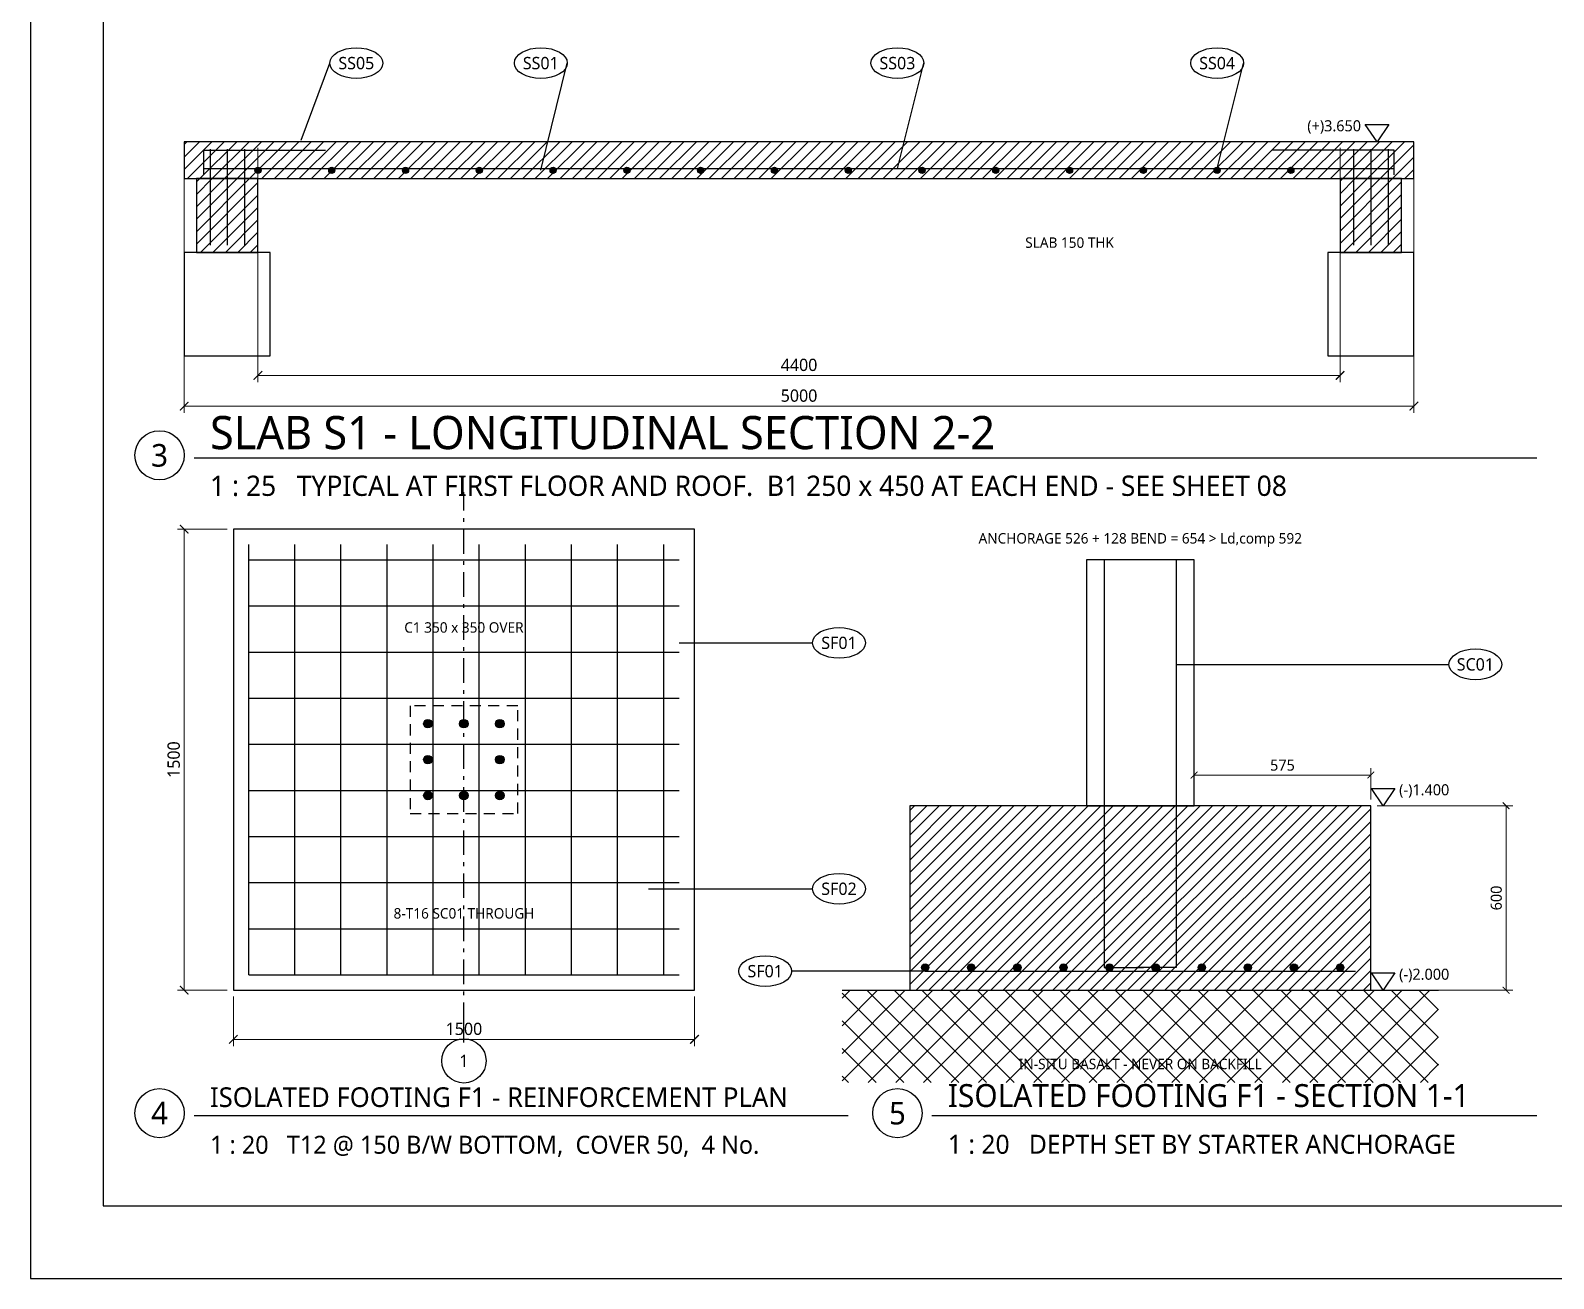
# Model space of a CAD drawing. Header units: millimetres. Extents: x 27 to 567, y 19 to 401.
# Drawn here: x 27 to 274.7, y 19.1 to 222.1 of the extents above; entities that cross this region are included whole.
import ezdxf
from ezdxf.enums import TextEntityAlignment as Align

# ---------------------------------------------------------------- set-up
doc = ezdxf.new("R2010")
doc.units = ezdxf.units.MM
for name, color, linetype in [('S-CALLOUT', 7, 'Continuous'), ('S-CENTER', 7, 'Continuous'), ('S-CONCRETE', 7, 'Continuous'), ('S-DIM', 7, 'Continuous'), ('S-EXISTING', 8, 'Continuous'), ('S-HATCH', 8, 'Continuous'), ('S-HIDDEN', 8, 'Continuous'), ('S-LEVEL', 7, 'Continuous'), ('S-REBAR-DIST', 5, 'Continuous'), ('S-REBAR-MAIN', 1, 'Continuous'), ('S-REBAR-SEC', 1, 'Continuous'), ('S-REBAR-STIRRUP', 5, 'Continuous'), ('S-SECTION', 7, 'Continuous'), ('S-TEXT', 7, 'Continuous'), ('S-TITLE', 7, 'Continuous')]:
    doc.layers.add(name, color=color, linetype=linetype)
doc.styles.add('OpenSans', font='OpenSans-Regular.ttf')
doc.dimstyles.new('A2-DIM', dxfattribs={"dimtxt": 2, "dimasz": 1.4, "dimexe": 1.1, "dimexo": 1, "dimgap": 0.7, "dimtad": 1, "dimdec": 0, "dimtxsty": 'OpenSans', "dimblk": 'ARCHTICK', "dimcen": 2.5, "dimclrd": 7, "dimclre": 7, "dimclrt": 7, "dimazin": 3, "dimtfac": 1, "dimtmove": 0, "dimatfit": 3, "dimlwd": 13, "dimlwe": 13})
doc.dimstyles.new('A2-DIM-S', dxfattribs={"dimtxt": 1.8, "dimasz": 1.1, "dimexe": 1.1, "dimexo": 1, "dimgap": 0.7, "dimtad": 1, "dimdec": 0, "dimtxsty": 'OpenSans', "dimblk": 'ARCHTICK', "dimcen": 2.5, "dimclrd": 7, "dimclre": 7, "dimclrt": 7, "dimazin": 3, "dimtfac": 1, "dimtmove": 0, "dimatfit": 3, "dimlwd": 13, "dimlwe": 13})

# ---------------------------------------------------------------- blocks, each defined once
blk = doc.blocks.new('A2-LEVEL')
at = {"layer": 'S-LEVEL'}
blk.add_lwpolyline([(0, 0), (-1.9, 2.8), (1.9, 2.8)], close=True, dxfattribs=at)
blk = doc.blocks.new('_ARCHTICK')
at = {"color": 0, "linetype": 'BYBLOCK', "const_width": 0.15}
blk.add_lwpolyline([(-0.5, -0.5), (0.5, 0.5)], dxfattribs=at)
blk = doc.blocks.new('A2-SECMARK')
at = {"layer": 'S-SECTION'}
blk.add_circle((0, 0), 3.6, dxfattribs=at)

msp = doc.modelspace()

# ---------------------------------------------------------------- hatches: boundary and pattern name
at = {"layer": 'S-EXISTING'}
h = msp.add_hatch(dxfattribs=at)
h.set_pattern_fill('ANSI37')
h.paths.add_polyline_path([(159, 51), (256, 51), (256, 66), (159, 66)])
at = {"layer": 'S-HATCH'}
h = msp.add_hatch(dxfattribs=at)
h.set_pattern_fill('ANSI31', scale=0.45)
h.paths.add_polyline_path([(52, 198), (252, 198), (252, 204), (52, 204)])
h = msp.add_hatch(dxfattribs=at)
h.set_pattern_fill('ANSI31', scale=0.45)
h.paths.add_polyline_path([(54, 186), (64, 186), (64, 198), (54, 198)])
h = msp.add_hatch(dxfattribs=at)
h.set_pattern_fill('ANSI31', scale=0.45)
h.paths.add_polyline_path([(240, 186), (250, 186), (250, 198), (240, 198)])
h = msp.add_hatch(dxfattribs=at)
h.set_pattern_fill('ANSI31', scale=0.45)
h.paths.add_polyline_path([(170, 66), (245, 66), (245, 96), (170, 96)])
at = {"layer": 'S-REBAR-DIST'}
for points in [[(173.1, 69.7), (173.054, 69.93), (172.924, 70.124), (172.73, 70.254), (172.5, 70.3), (172.27, 70.254), (172.076, 70.124), (171.946, 69.93), (171.9, 69.7), (171.946, 69.47), (172.076, 69.276), (172.27, 69.146), (172.5, 69.1), (172.73, 69.146), (172.924, 69.276), (173.054, 69.47)], [(180.6, 69.7), (180.554, 69.93), (180.424, 70.124), (180.23, 70.254), (180, 70.3), (179.77, 70.254), (179.576, 70.124), (179.446, 69.93), (179.4, 69.7), (179.446, 69.47), (179.576, 69.276), (179.77, 69.146), (180, 69.1), (180.23, 69.146), (180.424, 69.276), (180.554, 69.47)], [(188.1, 69.7), (188.054, 69.93), (187.924, 70.124), (187.73, 70.254), (187.5, 70.3), (187.27, 70.254), (187.076, 70.124), (186.946, 69.93), (186.9, 69.7), (186.946, 69.47), (187.076, 69.276), (187.27, 69.146), (187.5, 69.1), (187.73, 69.146), (187.924, 69.276), (188.054, 69.47)], [(195.6, 69.7), (195.554, 69.93), (195.424, 70.124), (195.23, 70.254), (195, 70.3), (194.77, 70.254), (194.576, 70.124), (194.446, 69.93), (194.4, 69.7), (194.446, 69.47), (194.576, 69.276), (194.77, 69.146), (195, 69.1), (195.23, 69.146), (195.424, 69.276), (195.554, 69.47)], [(203.1, 69.7), (203.054, 69.93), (202.924, 70.124), (202.73, 70.254), (202.5, 70.3), (202.27, 70.254), (202.076, 70.124), (201.946, 69.93), (201.9, 69.7), (201.946, 69.47), (202.076, 69.276), (202.27, 69.146), (202.5, 69.1), (202.73, 69.146), (202.924, 69.276), (203.054, 69.47)], [(210.6, 69.7), (210.554, 69.93), (210.424, 70.124), (210.23, 70.254), (210, 70.3), (209.77, 70.254), (209.576, 70.124), (209.446, 69.93), (209.4, 69.7), (209.446, 69.47), (209.576, 69.276), (209.77, 69.146), (210, 69.1), (210.23, 69.146), (210.424, 69.276), (210.554, 69.47)], [(218.1, 69.7), (218.054, 69.93), (217.924, 70.124), (217.73, 70.254), (217.5, 70.3), (217.27, 70.254), (217.076, 70.124), (216.946, 69.93), (216.9, 69.7), (216.946, 69.47), (217.076, 69.276), (217.27, 69.146), (217.5, 69.1), (217.73, 69.146), (217.924, 69.276), (218.054, 69.47)], [(225.6, 69.7), (225.554, 69.93), (225.424, 70.124), (225.23, 70.254), (225, 70.3), (224.77, 70.254), (224.576, 70.124), (224.446, 69.93), (224.4, 69.7), (224.446, 69.47), (224.576, 69.276), (224.77, 69.146), (225, 69.1), (225.23, 69.146), (225.424, 69.276), (225.554, 69.47)], [(233.1, 69.7), (233.054, 69.93), (232.924, 70.124), (232.73, 70.254), (232.5, 70.3), (232.27, 70.254), (232.076, 70.124), (231.946, 69.93), (231.9, 69.7), (231.946, 69.47), (232.076, 69.276), (232.27, 69.146), (232.5, 69.1), (232.73, 69.146), (232.924, 69.276), (233.054, 69.47)], [(240.6, 69.7), (240.554, 69.93), (240.424, 70.124), (240.23, 70.254), (240, 70.3), (239.77, 70.254), (239.576, 70.124), (239.446, 69.93), (239.4, 69.7), (239.446, 69.47), (239.576, 69.276), (239.77, 69.146), (240, 69.1), (240.23, 69.146), (240.424, 69.276), (240.554, 69.47)]]:
    msp.add_hatch(color=5, dxfattribs=at).paths.add_polyline_path(points)
at = {"layer": 'S-REBAR-MAIN'}
for points in [[(64.5, 199.36), (64.462, 199.551), (64.354, 199.714), (64.191, 199.822), (64, 199.86), (63.809, 199.822), (63.646, 199.714), (63.538, 199.551), (63.5, 199.36), (63.538, 199.169), (63.646, 199.006), (63.809, 198.898), (64, 198.86), (64.191, 198.898), (64.354, 199.006), (64.462, 199.169)], [(76.5, 199.36), (76.462, 199.551), (76.354, 199.714), (76.191, 199.822), (76, 199.86), (75.809, 199.822), (75.646, 199.714), (75.538, 199.551), (75.5, 199.36), (75.538, 199.169), (75.646, 199.006), (75.809, 198.898), (76, 198.86), (76.191, 198.898), (76.354, 199.006), (76.462, 199.169)], [(88.5, 199.36), (88.462, 199.551), (88.354, 199.714), (88.191, 199.822), (88, 199.86), (87.809, 199.822), (87.646, 199.714), (87.538, 199.551), (87.5, 199.36), (87.538, 199.169), (87.646, 199.006), (87.809, 198.898), (88, 198.86), (88.191, 198.898), (88.354, 199.006), (88.462, 199.169)], [(100.5, 199.36), (100.462, 199.551), (100.354, 199.714), (100.191, 199.822), (100, 199.86), (99.809, 199.822), (99.646, 199.714), (99.538, 199.551), (99.5, 199.36), (99.538, 199.169), (99.646, 199.006), (99.809, 198.898), (100, 198.86), (100.191, 198.898), (100.354, 199.006), (100.462, 199.169)], [(112.5, 199.36), (112.462, 199.551), (112.354, 199.714), (112.191, 199.822), (112, 199.86), (111.809, 199.822), (111.646, 199.714), (111.538, 199.551), (111.5, 199.36), (111.538, 199.169), (111.646, 199.006), (111.809, 198.898), (112, 198.86), (112.191, 198.898), (112.354, 199.006), (112.462, 199.169)], [(124.5, 199.36), (124.462, 199.551), (124.354, 199.714), (124.191, 199.822), (124, 199.86), (123.809, 199.822), (123.646, 199.714), (123.538, 199.551), (123.5, 199.36), (123.538, 199.169), (123.646, 199.006), (123.809, 198.898), (124, 198.86), (124.191, 198.898), (124.354, 199.006), (124.462, 199.169)], [(136.5, 199.36), (136.462, 199.551), (136.354, 199.714), (136.191, 199.822), (136, 199.86), (135.809, 199.822), (135.646, 199.714), (135.538, 199.551), (135.5, 199.36), (135.538, 199.169), (135.646, 199.006), (135.809, 198.898), (136, 198.86), (136.191, 198.898), (136.354, 199.006), (136.462, 199.169)], [(148.5, 199.36), (148.462, 199.551), (148.354, 199.714), (148.191, 199.822), (148, 199.86), (147.809, 199.822), (147.646, 199.714), (147.538, 199.551), (147.5, 199.36), (147.538, 199.169), (147.646, 199.006), (147.809, 198.898), (148, 198.86), (148.191, 198.898), (148.354, 199.006), (148.462, 199.169)], [(160.5, 199.36), (160.462, 199.551), (160.354, 199.714), (160.191, 199.822), (160, 199.86), (159.809, 199.822), (159.646, 199.714), (159.538, 199.551), (159.5, 199.36), (159.538, 199.169), (159.646, 199.006), (159.809, 198.898), (160, 198.86), (160.191, 198.898), (160.354, 199.006), (160.462, 199.169)], [(172.5, 199.36), (172.462, 199.551), (172.354, 199.714), (172.191, 199.822), (172, 199.86), (171.809, 199.822), (171.646, 199.714), (171.538, 199.551), (171.5, 199.36), (171.538, 199.169), (171.646, 199.006), (171.809, 198.898), (172, 198.86), (172.191, 198.898), (172.354, 199.006), (172.462, 199.169)], [(184.5, 199.36), (184.462, 199.551), (184.354, 199.714), (184.191, 199.822), (184, 199.86), (183.809, 199.822), (183.646, 199.714), (183.538, 199.551), (183.5, 199.36), (183.538, 199.169), (183.646, 199.006), (183.809, 198.898), (184, 198.86), (184.191, 198.898), (184.354, 199.006), (184.462, 199.169)], [(196.5, 199.36), (196.462, 199.551), (196.354, 199.714), (196.191, 199.822), (196, 199.86), (195.809, 199.822), (195.646, 199.714), (195.538, 199.551), (195.5, 199.36), (195.538, 199.169), (195.646, 199.006), (195.809, 198.898), (196, 198.86), (196.191, 198.898), (196.354, 199.006), (196.462, 199.169)], [(208.5, 199.36), (208.462, 199.551), (208.354, 199.714), (208.191, 199.822), (208, 199.86), (207.809, 199.822), (207.646, 199.714), (207.538, 199.551), (207.5, 199.36), (207.538, 199.169), (207.646, 199.006), (207.809, 198.898), (208, 198.86), (208.191, 198.898), (208.354, 199.006), (208.462, 199.169)], [(220.5, 199.36), (220.462, 199.551), (220.354, 199.714), (220.191, 199.822), (220, 199.86), (219.809, 199.822), (219.646, 199.714), (219.538, 199.551), (219.5, 199.36), (219.538, 199.169), (219.646, 199.006), (219.809, 198.898), (220, 198.86), (220.191, 198.898), (220.354, 199.006), (220.462, 199.169)], [(232.5, 199.36), (232.462, 199.551), (232.354, 199.714), (232.191, 199.822), (232, 199.86), (231.809, 199.822), (231.646, 199.714), (231.538, 199.551), (231.5, 199.36), (231.538, 199.169), (231.646, 199.006), (231.809, 198.898), (232, 198.86), (232.191, 198.898), (232.354, 199.006), (232.462, 199.169)], [(92.35, 109.35), (92.297, 109.618), (92.145, 109.845), (91.918, 109.997), (91.65, 110.05), (91.382, 109.997), (91.155, 109.845), (91.003, 109.618), (90.95, 109.35), (91.003, 109.082), (91.155, 108.855), (91.382, 108.703), (91.65, 108.65), (91.918, 108.703), (92.145, 108.855), (92.297, 109.082)], [(98.2, 109.35), (98.147, 109.618), (97.995, 109.845), (97.768, 109.997), (97.5, 110.05), (97.232, 109.997), (97.005, 109.845), (96.853, 109.618), (96.8, 109.35), (96.853, 109.082), (97.005, 108.855), (97.232, 108.703), (97.5, 108.65), (97.768, 108.703), (97.995, 108.855), (98.147, 109.082)], [(104.05, 109.35), (103.997, 109.618), (103.845, 109.845), (103.618, 109.997), (103.35, 110.05), (103.082, 109.997), (102.855, 109.845), (102.703, 109.618), (102.65, 109.35), (102.703, 109.082), (102.855, 108.855), (103.082, 108.703), (103.35, 108.65), (103.618, 108.703), (103.845, 108.855), (103.997, 109.082)], [(92.35, 103.5), (92.297, 103.768), (92.145, 103.995), (91.918, 104.147), (91.65, 104.2), (91.382, 104.147), (91.155, 103.995), (91.003, 103.768), (90.95, 103.5), (91.003, 103.232), (91.155, 103.005), (91.382, 102.853), (91.65, 102.8), (91.918, 102.853), (92.145, 103.005), (92.297, 103.232)], [(104.05, 103.5), (103.997, 103.768), (103.845, 103.995), (103.618, 104.147), (103.35, 104.2), (103.082, 104.147), (102.855, 103.995), (102.703, 103.768), (102.65, 103.5), (102.703, 103.232), (102.855, 103.005), (103.082, 102.853), (103.35, 102.8), (103.618, 102.853), (103.845, 103.005), (103.997, 103.232)], [(92.35, 97.65), (92.297, 97.918), (92.145, 98.145), (91.918, 98.297), (91.65, 98.35), (91.382, 98.297), (91.155, 98.145), (91.003, 97.918), (90.95, 97.65), (91.003, 97.382), (91.155, 97.155), (91.382, 97.003), (91.65, 96.95), (91.918, 97.003), (92.145, 97.155), (92.297, 97.382)], [(98.2, 97.65), (98.147, 97.918), (97.995, 98.145), (97.768, 98.297), (97.5, 98.35), (97.232, 98.297), (97.005, 98.145), (96.853, 97.918), (96.8, 97.65), (96.853, 97.382), (97.005, 97.155), (97.232, 97.003), (97.5, 96.95), (97.768, 97.003), (97.995, 97.155), (98.147, 97.382)], [(104.05, 97.65), (103.997, 97.918), (103.845, 98.145), (103.618, 98.297), (103.35, 98.35), (103.082, 98.297), (102.855, 98.145), (102.703, 97.918), (102.65, 97.65), (102.703, 97.382), (102.855, 97.155), (103.082, 97.003), (103.35, 96.95), (103.618, 97.003), (103.845, 97.155), (103.997, 97.382)]]:
    msp.add_hatch(color=1, dxfattribs=at).paths.add_polyline_path(points)

# ---------------------------------------------------------------- linework, layer by layer
at = {"layer": 'S-CALLOUT'}
for p, q in [((71, 204.24), (75.7, 216.8)), ((110, 199.36), (114.3, 216.8)), ((168, 199.68), (172.3, 216.8)), ((220, 199.68), (224.3, 216.8)), ((132.5, 122.5), (154.2, 122.5)), ((213.35, 119), (257.7, 119)), ((127.5, 82.5), (154.2, 82.5)), ((172.5, 69.1), (150.8, 69.1))]:
    msp.add_line(p, q, dxfattribs=at)
for centre in [(80, 216.8), (110, 216.8), (168, 216.8), (220, 216.8), (158.5, 122.5), (262, 119), (158.5, 82.5), (146.5, 69.1)]:
    msp.add_ellipse(centre, major_axis=(4.3, 0), ratio=0.5813953, dxfattribs=at)
at = {"layer": 'S-CENTER'}
for p, q in [((97.5, 144), (97.5, 147)), ((97.5, 142.2), (97.5, 142.8)), ((97.5, 137), (97.5, 141)), ((97.5, 135.2), (97.5, 135.8)), ((97.5, 130), (97.5, 134)), ((97.5, 128.2), (97.5, 128.8)), ((97.5, 123), (97.5, 127)), ((97.5, 121.2), (97.5, 121.8)), ((97.5, 116), (97.5, 120)), ((97.5, 114.2), (97.5, 114.8)), ((97.5, 109), (97.5, 113)), ((97.5, 107.2), (97.5, 107.8)), ((97.5, 102), (97.5, 106)), ((97.5, 100.2), (97.5, 100.8)), ((97.5, 95), (97.5, 99)), ((97.5, 93.2), (97.5, 93.8)), ((97.5, 88), (97.5, 92)), ((97.5, 86.2), (97.5, 86.8)), ((97.5, 81), (97.5, 85)), ((97.5, 79.2), (97.5, 79.8)), ((97.5, 74), (97.5, 78)), ((97.5, 72.2), (97.5, 72.8)), ((97.5, 67), (97.5, 71)), ((97.5, 65.2), (97.5, 65.8)), ((97.5, 60), (97.5, 64))]:
    msp.add_line(p, q, dxfattribs=at)
at = {"layer": 'S-CONCRETE'}
for p, q in [((54, 186), (64, 186)), ((240, 186), (250, 186))]:
    msp.add_line(p, q, dxfattribs=at)
for points in [[(52, 198), (252, 198), (252, 204), (52, 204)], [(54, 186), (64, 186), (64, 198), (54, 198)], [(240, 186), (250, 186), (250, 198), (240, 198)], [(52, 169.2), (66, 169.2), (66, 186), (52, 186)], [(238, 169.2), (252, 169.2), (252, 186), (238, 186)], [(60, 66), (135, 66), (135, 141), (60, 141)], [(198.75, 96), (216.25, 96), (216.25, 136), (198.75, 136)], [(170, 66), (245, 66), (245, 96), (170, 96)]]:
    msp.add_lwpolyline(points, close=True, dxfattribs=at)
at = {"layer": 'S-EXISTING'}
msp.add_line((159, 66), (256, 66), dxfattribs=at)
at = {"layer": 'S-HIDDEN'}
for p, q in [((88.75, 112.25), (88.75, 110.45)), ((91.25, 112.25), (89.45, 112.25)), ((94.25, 112.25), (92.45, 112.25)), ((97.25, 112.25), (95.45, 112.25)), ((100.25, 112.25), (98.45, 112.25)), ((103.25, 112.25), (101.45, 112.25)), ((106.25, 112.25), (104.45, 112.25)), ((106.25, 109.75), (106.25, 111.55)), ((88.75, 109.25), (88.75, 107.45)), ((106.25, 106.75), (106.25, 108.55)), ((88.75, 106.25), (88.75, 104.45)), ((106.25, 103.75), (106.25, 105.55)), ((88.75, 103.25), (88.75, 101.45)), ((106.25, 100.75), (106.25, 102.55)), ((88.75, 100.25), (88.75, 98.45)), ((106.25, 97.75), (106.25, 99.55)), ((88.75, 97.25), (88.75, 95.45)), ((88.75, 94.75), (90.55, 94.75)), ((91.75, 94.75), (93.55, 94.75)), ((94.75, 94.75), (96.55, 94.75)), ((97.75, 94.75), (99.55, 94.75)), ((100.75, 94.75), (102.55, 94.75)), ((103.75, 94.75), (105.55, 94.75)), ((106.25, 94.75), (106.25, 96.55))]:
    msp.add_line(p, q, dxfattribs=at)
at = {"layer": 'S-REBAR-DIST'}
for points in [[(55.2, 199.68), (248.8, 199.68)], [(107, 199.68), (197, 199.68)], [(62.5, 68.5), (62.5, 138.5)], [(70, 68.5), (70, 138.5)], [(77.5, 68.5), (77.5, 138.5)], [(85, 68.5), (85, 138.5)], [(92.5, 68.5), (92.5, 138.5)], [(100, 68.5), (100, 138.5)], [(107.5, 68.5), (107.5, 138.5)], [(115, 68.5), (115, 138.5)], [(122.5, 68.5), (122.5, 138.5)], [(130, 68.5), (130, 138.5)]]:
    msp.add_lwpolyline(points, dxfattribs=at)
for centre in [(172.5, 69.7), (180, 69.7), (187.5, 69.7), (195, 69.7), (202.5, 69.7), (210, 69.7), (217.5, 69.7), (225, 69.7), (232.5, 69.7), (240, 69.7)]:
    msp.add_circle(centre, 0.6, dxfattribs=at)
at = {"layer": 'S-REBAR-MAIN'}
for points in [[(62.5, 136), (132.5, 136)], [(201.65, 136), (201.65, 69.7), (208.05, 69.7)], [(213.35, 136), (213.35, 69.7), (206.95, 69.7)], [(62.5, 128.5), (132.5, 128.5)], [(62.5, 121), (132.5, 121)], [(62.5, 113.5), (132.5, 113.5)], [(62.5, 106), (132.5, 106)], [(62.5, 98.5), (132.5, 98.5)], [(62.5, 91), (132.5, 91)], [(62.5, 83.5), (132.5, 83.5)], [(62.5, 76), (132.5, 76)], [(62.5, 68.5), (132.5, 68.5)], [(172.5, 69.1), (242.5, 69.1)]]:
    msp.add_lwpolyline(points, dxfattribs=at)
for centre, radius in [((64, 199.36), 0.5), ((76, 199.36), 0.5), ((88, 199.36), 0.5), ((100, 199.36), 0.5), ((112, 199.36), 0.5), ((124, 199.36), 0.5), ((136, 199.36), 0.5), ((148, 199.36), 0.5), ((160, 199.36), 0.5), ((172, 199.36), 0.5), ((184, 199.36), 0.5), ((196, 199.36), 0.5), ((208, 199.36), 0.5), ((220, 199.36), 0.5), ((232, 199.36), 0.5), ((91.65, 109.35), 0.7), ((97.5, 109.35), 0.7), ((103.35, 109.35), 0.7), ((91.65, 103.5), 0.7), ((103.35, 103.5), 0.7), ((91.65, 97.65), 0.7), ((97.5, 97.65), 0.7), ((103.35, 97.65), 0.7)]:
    msp.add_circle(centre, radius, dxfattribs=at)
at = {"layer": 'S-REBAR-SEC'}
for points in [[(55.2, 198.64), (55.2, 202.64), (75, 202.64)], [(248.8, 198.64), (248.8, 202.64), (229, 202.64)]]:
    msp.add_lwpolyline(points, dxfattribs=at)
at = {"layer": 'S-REBAR-STIRRUP'}
for p, q in [((56.2, 202.8), (56.2, 187.2)), ((59, 202.8), (59, 187.2)), ((61.8, 202.8), (61.8, 187.2)), ((242.2, 202.8), (242.2, 187.2)), ((245, 202.8), (245, 187.2)), ((247.8, 202.8), (247.8, 187.2))]:
    msp.add_line(p, q, dxfattribs=at)
at = {"layer": 'S-SECTION'}
msp.add_line((97.5, 57.5), (97.5, 60.1), dxfattribs=at)
at = {"layer": 'S-TITLE'}
for p, q in [((53.6, 152.6), (272, 152.6)), ((53.6, 45.6), (160, 45.6)), ((173.6, 45.6), (272, 45.6))]:
    msp.add_line(p, q, dxfattribs=at)
for points in [[(27, 19.1), (567, 19.1), (567, 400.9), (27, 400.9)], [(38.8, 30.9), (555.2, 30.9), (555.2, 389.1), (38.8, 389.1)]]:
    msp.add_lwpolyline(points, close=True, dxfattribs=at)
for centre in [(48, 153), (48, 46), (168, 46)]:
    msp.add_circle(centre, 4, dxfattribs=at)

# ---------------------------------------------------------------- block references
at = {"layer": 'S-LEVEL'}
for p in [(246, 204), (247, 96), (247, 66)]:
    msp.add_blockref('A2-LEVEL', p, dxfattribs=at)
at = {"layer": 'S-SECTION'}
msp.add_blockref('A2-SECMARK', (97.5, 54.5), dxfattribs=at)

# ---------------------------------------------------------------- texts
at = {"layer": 'S-CALLOUT', "style": 'OpenSans'}
for s, p in [('SS05', (80, 216.8)), ('SS01', (110, 216.8)), ('SS03', (168, 216.8)), ('SS04', (220, 216.8)), ('SF01', (158.5, 122.5)), ('SC01', (262, 119)), ('SF02', (158.5, 82.5)), ('SF01', (146.5, 69.1))]:
    msp.add_text(s, height=2, dxfattribs=at).set_placement(p, align=Align.MIDDLE_CENTER)
at = {"layer": 'S-LEVEL', "style": 'OpenSans'}
msp.add_text('(+)3.650', height=1.8, dxfattribs=at).set_placement((243.4, 206.6), align=Align.MIDDLE_RIGHT)
for s, p in [('(-)1.400', (249.6, 98.6)), ('(-)2.000', (249.6, 68.6))]:
    msp.add_text(s, height=1.8, dxfattribs=at).set_placement(p, align=Align.MIDDLE_LEFT)
at = {"layer": 'S-SECTION', "style": 'OpenSans'}
msp.add_text('1', height=2, dxfattribs=at).set_placement((97.5, 54.5), align=Align.MIDDLE_CENTER)
at = {"layer": 'S-TEXT', "style": 'OpenSans'}
for s, p in [('SLAB 150 THK', (196, 187.6)), ('ANCHORAGE 526 + 128 BEND = 654 > Ld,comp 592', (207.5, 139.5)), ('C1 350 x 350 OVER', (97.5, 125)), ('8-T16 SC01 THROUGH', (97.5, 78.5)), ('IN-SITU BASALT - NEVER ON BACKFILL', (207.5, 54))]:
    msp.add_text(s, height=1.7, dxfattribs=at).set_placement(p, align=Align.MIDDLE_CENTER)
for s, height, p in [('1 : 25   TYPICAL AT FIRST FLOOR AND ROOF.  B1 250 x 450 AT EACH END - SEE SHEET 08', 3.3, (56.2, 146.4)), ('1 : 20   T12 @ 150 B/W BOTTOM,  COVER 50,  4 No.', 2.92386, (56.2, 39.4)), ('1 : 20   DEPTH SET BY STARTER ANCHORAGE', 3.08127, (176.2, 39.4))]:
    msp.add_text(s, height=height, dxfattribs=at).set_placement(p)
at = {"layer": 'S-TITLE', "style": 'OpenSans'}
for s, height, p in [('SLAB S1 - LONGITUDINAL SECTION 2-2', 5.4, (56.2, 154)), ('ISOLATED FOOTING F1 - REINFORCEMENT PLAN', 3.2, (56.2, 47)), ('ISOLATED FOOTING F1 - SECTION 1-1', 3.72482, (176.2, 47))]:
    msp.add_text(s, height=height, dxfattribs=at).set_placement(p)
for s, p in [('3', (48, 153)), ('4', (48, 46)), ('5', (168, 46))]:
    msp.add_text(s, height=3.672, dxfattribs=at).set_placement(p, align=Align.MIDDLE_CENTER)

# ---------------------------------------------------------------- dimensions: what is measured, and where the dimension line sits
at = {"layer": 'S-DIM'}
for base, p1, p2, dimstyle, override in [((52, 161), (52, 204), (252, 204), 'A2-DIM', {"dimlfac": 25}), ((64, 166), (64, 204), (240, 204), 'A2-DIM', {"dimlfac": 25}), ((216.25, 101), (216.25, 96), (245, 96), 'A2-DIM-S', {"dimlfac": 20}), ((60, 58), (60, 66), (135, 66), 'A2-DIM', {"dimlfac": 20})]:
    msp.add_linear_dim(base=base, p1=p1, p2=p2, dimstyle=dimstyle, override=override, dxfattribs=at).render()
for base, p1, p2, dimstyle in [((52, 66), (60, 66), (60, 141), 'A2-DIM'), ((267, 66), (245, 66), (245, 96), 'A2-DIM-S')]:
    msp.add_linear_dim(base=base, p1=p1, p2=p2, angle=90, dimstyle=dimstyle, override={"dimlfac": 20}, dxfattribs=at).render()

doc.saveas('drawing.dxf')
